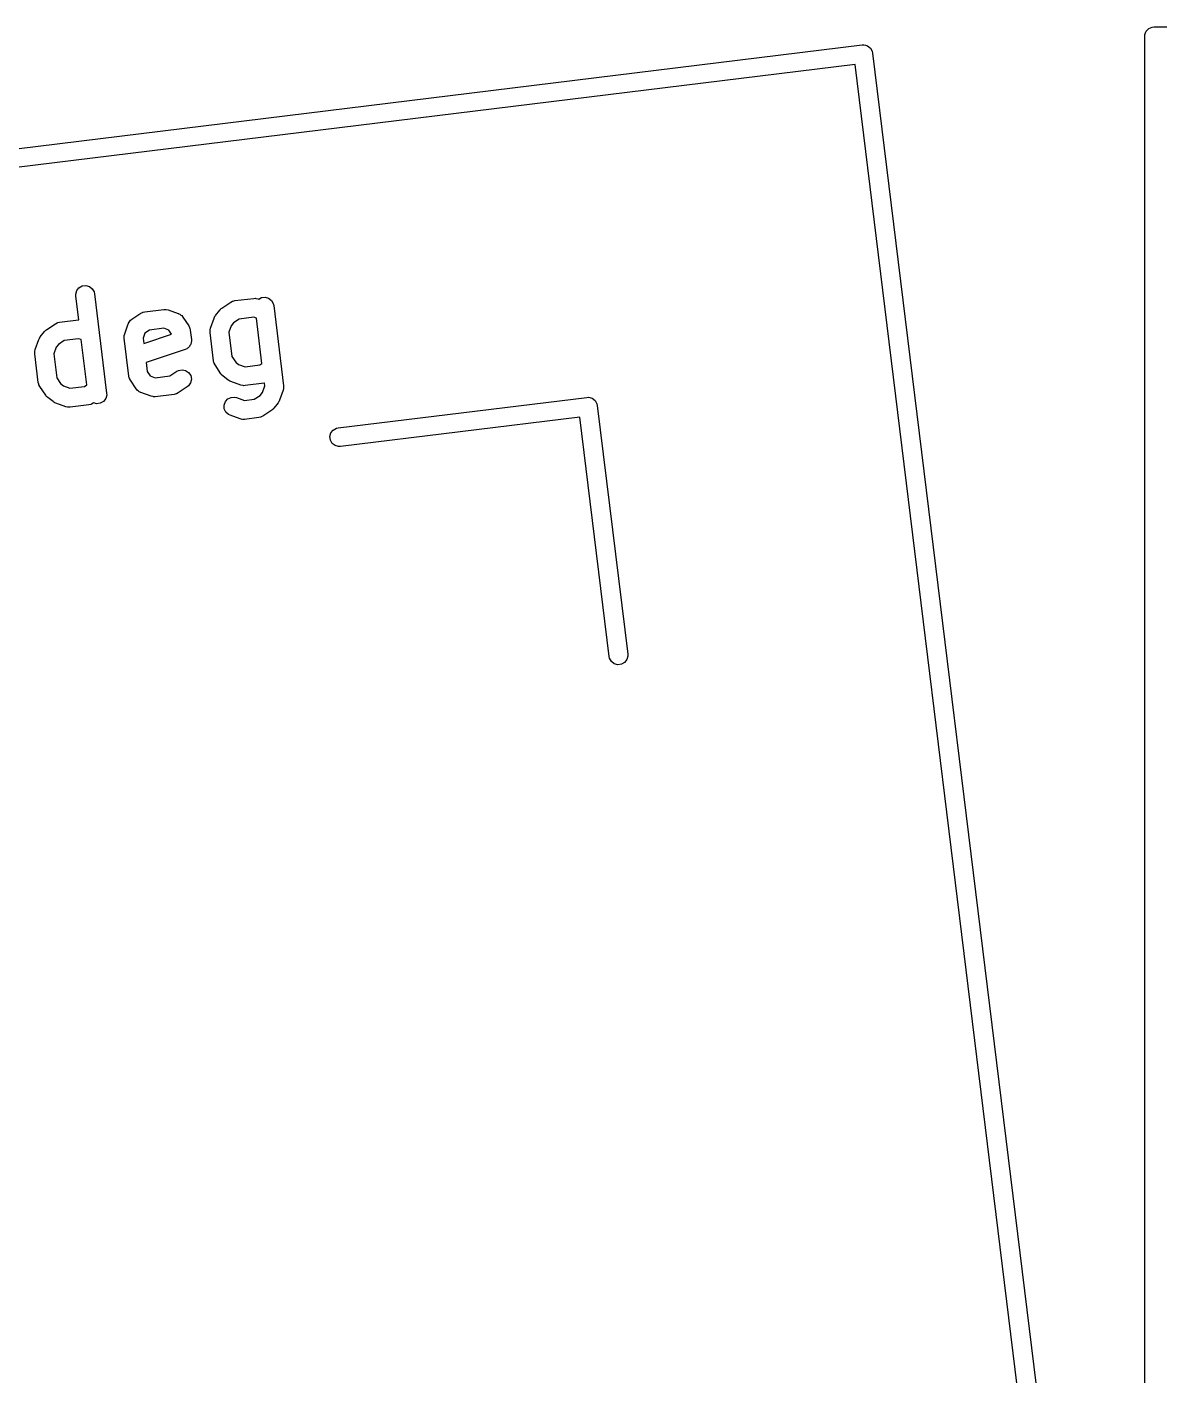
# Model space of a CAD drawing. Extents: x 13 to 301, y -107 to -13.
# Drawn here: x 190.68 to 199.72, y -91.86 to -81.1 of the extents above; entities that cross this region are included whole.
import ezdxf

# ---------------------------------------------------------------- set-up
doc = ezdxf.new("R2010")
doc.units = 0
doc.layers.add('BLACK', color=7, linetype='CONTINUOUS')

msp = doc.modelspace()

# ---------------------------------------------------------------- linework, layer by layer
at = {"layer": 'BLACK', "linetype": 'CONTINUOUS'}
for p, q in [((199.610398, -81.155735), (199.621597, -81.128699)), ((199.621597, -81.128699), (199.642289, -81.108007)), ((199.642289, -81.108007), (199.669325, -81.096808)), ((199.669325, -81.096808), (199.683957, -81.095367)), ((199.683957, -81.095367), (218.733957, -81.095367)), ((178.445203, -83.559534), (197.353205, -81.237924)), ((197.353205, -81.237924), (197.367902, -81.237571)), ((197.367902, -81.237571), (197.367903, -81.237571)), ((197.367903, -81.237571), (197.367904, -81.237571)), ((197.367904, -81.237571), (197.380761, -81.241137)), ((199.608957, -81.170367), (199.610398, -81.155735)), ((199.608957, -98.994143), (199.608957, -81.170367)), ((197.380761, -81.241137), (197.396103, -81.245392)), ((197.396103, -81.245392), (197.419162, -81.263408)), ((197.419162, -81.263408), (197.433573, -81.288877)), ((197.433573, -81.288877), (197.436786, -81.303225)), ((197.436786, -81.303225), (199.608957, -98.994143)), ((197.297044, -81.395946), (178.537924, -83.699275)), ((199.600373, -100.155066), (197.297044, -81.395946)), ((191.100038, -83.176879), (191.125508, -83.162468)), ((191.125508, -83.162468), (191.154553, -83.158902)), ((191.154553, -83.158902), (191.182753, -83.166723)), ((191.182753, -83.166723), (191.205812, -83.184739)), ((191.074201, -83.228138), (191.082022, -83.199938)), ((191.074554, -83.242836), (191.074201, -83.228138)), ((191.097926, -83.43319), (191.074554, -83.242836)), ((191.082022, -83.199938), (191.100038, -83.176879)), ((191.205812, -83.184739), (191.220223, -83.210209)), ((191.220223, -83.210209), (191.223436, -83.224556)), ((191.223436, -83.224556), (191.320931, -84.018593)), ((192.327809, -83.284553), (192.330155, -83.283226)), ((192.330155, -83.283226), (192.344503, -83.280012)), ((192.344503, -83.280012), (192.495748, -83.261441)), ((192.495748, -83.261441), (192.510446, -83.261088)), ((192.510446, -83.261088), (192.513042, -83.261808)), ((192.513042, -83.261808), (192.515734, -83.26167)), ((192.515734, -83.26167), (192.530004, -83.265212)), ((192.530004, -83.265212), (192.535914, -83.267312)), ((192.535914, -83.267312), (192.557023, -83.255369)), ((192.557023, -83.255369), (192.586069, -83.251803)), ((192.586069, -83.251803), (192.614269, -83.259624)), ((192.614269, -83.259624), (192.637328, -83.27764)), ((192.637328, -83.27764), (192.651739, -83.303109)), ((191.522783, -83.427264), (191.593763, -83.380169)), ((191.593763, -83.380169), (191.606752, -83.37328)), ((191.606752, -83.37328), (191.609395, -83.372763)), ((191.609395, -83.372763), (191.611741, -83.371436)), ((191.611741, -83.371436), (191.626089, -83.368222)), ((191.626089, -83.368222), (191.777334, -83.349651)), ((191.777334, -83.349651), (191.792032, -83.349298)), ((191.792032, -83.349298), (191.794628, -83.350018)), ((191.794628, -83.350018), (191.79732, -83.34988)), ((191.79732, -83.34988), (191.81159, -83.353422)), ((191.81159, -83.353422), (191.891854, -83.381948)), ((191.891854, -83.381948), (191.89447, -83.383178)), ((191.89447, -83.383178), (191.895663, -83.38342)), ((191.895663, -83.38342), (191.897241, -83.384481)), ((191.897241, -83.384481), (191.905159, -83.388206)), ((191.905159, -83.388206), (191.912139, -83.394505)), ((192.190393, -83.397828), (192.223562, -83.355374)), ((192.223562, -83.355374), (192.228698, -83.349984)), ((192.228698, -83.349984), (192.229802, -83.348345)), ((192.229802, -83.348345), (192.231863, -83.346664)), ((192.231863, -83.346664), (192.233706, -83.344731)), ((192.233706, -83.344731), (192.235432, -83.343754)), ((192.235432, -83.343754), (192.241197, -83.339054)), ((192.241197, -83.339054), (192.312177, -83.291959)), ((192.312177, -83.291959), (192.325166, -83.28507)), ((192.325166, -83.28507), (192.327809, -83.284553)), ((192.651739, -83.303109), (192.654952, -83.317457)), ((192.654952, -83.317457), (192.733877, -83.960249)), ((190.842179, -83.510833), (190.913158, -83.463736)), ((190.913158, -83.463736), (190.926147, -83.456847)), ((190.926147, -83.456847), (190.928791, -83.456329)), ((190.928791, -83.456329), (190.931138, -83.455002)), ((190.931138, -83.455002), (190.945485, -83.451789)), ((190.945485, -83.451789), (191.096731, -83.433219)), ((191.096731, -83.433219), (191.097926, -83.43319)), ((191.465053, -83.544909), (191.493579, -83.464644)), ((191.493579, -83.464644), (191.494809, -83.462027)), ((191.494809, -83.462027), (191.495051, -83.460834)), ((191.495051, -83.460834), (191.496114, -83.459253)), ((191.496114, -83.459253), (191.499837, -83.451339)), ((191.499837, -83.451339), (191.506138, -83.444356)), ((191.506138, -83.444356), (191.511388, -83.436555)), ((191.511388, -83.436555), (191.518167, -83.431027)), ((191.518167, -83.431027), (191.519443, -83.429614)), ((191.519443, -83.429614), (191.520541, -83.429091)), ((191.520541, -83.429091), (191.522783, -83.427264)), ((191.912139, -83.394505), (191.919943, -83.399756)), ((191.919943, -83.399756), (191.925469, -83.406535)), ((191.925469, -83.406535), (191.926884, -83.407812)), ((191.926884, -83.407812), (191.927407, -83.408912)), ((191.927407, -83.408912), (191.929233, -83.411152)), ((191.929233, -83.411152), (191.97633, -83.482132)), ((191.97633, -83.482132), (191.983219, -83.495121)), ((191.983219, -83.495121), (191.983735, -83.497763)), ((191.983735, -83.497763), (191.985064, -83.500111)), ((192.146756, -83.513422), (192.150298, -83.499152)), ((192.150298, -83.499152), (192.178824, -83.418888)), ((192.178824, -83.418888), (192.181991, -83.412152)), ((192.181991, -83.412152), (192.182521, -83.410245)), ((192.182521, -83.410245), (192.183947, -83.407994)), ((192.183947, -83.407994), (192.185082, -83.405583)), ((192.185082, -83.405583), (192.186408, -83.404113)), ((192.186408, -83.404113), (192.190393, -83.397828)), ((192.316088, -83.480587), (192.297566, -83.532701)), ((192.33427, -83.457314), (192.316088, -83.480587)), ((192.380356, -83.426736), (192.33427, -83.457314)), ((192.496454, -83.41248), (192.380356, -83.426736)), ((192.516361, -83.419555), (192.496454, -83.41248)), ((192.560775, -83.781276), (192.516361, -83.419555)), ((190.751281, -83.67093), (190.779807, -83.590666)), ((190.779807, -83.590666), (190.782974, -83.58393)), ((190.782974, -83.58393), (190.783504, -83.582023)), ((190.783504, -83.582023), (190.78493, -83.579772)), ((190.78493, -83.579772), (190.786065, -83.577361)), ((190.786065, -83.577361), (190.787391, -83.575891)), ((190.787391, -83.575891), (190.791376, -83.569606)), ((190.791376, -83.569606), (190.824545, -83.527152)), ((190.824545, -83.527152), (190.82968, -83.521763)), ((190.82968, -83.521763), (190.830784, -83.520124)), ((190.830784, -83.520124), (190.832845, -83.518442)), ((190.832845, -83.518442), (190.834689, -83.516509)), ((190.834689, -83.516509), (190.836415, -83.515531)), ((190.836415, -83.515531), (190.842179, -83.510833)), ((190.981338, -83.598513), (190.935254, -83.629091)), ((191.097436, -83.584258), (190.981338, -83.598513)), ((191.117343, -83.591333), (191.097436, -83.584258)), ((191.161757, -83.953054), (191.117343, -83.591333)), ((191.460929, -83.564467), (191.461649, -83.56187)), ((191.461282, -83.579165), (191.460929, -83.564467)), ((191.498423, -83.881656), (191.461282, -83.579165)), ((191.461511, -83.559179), (191.465053, -83.544909)), ((191.461649, -83.56187), (191.461511, -83.559179)), ((191.626547, -83.538431), (191.612321, -83.578458)), ((191.612321, -83.578458), (191.617585, -83.621326)), ((191.617585, -83.621326), (191.839866, -83.54777)), ((191.661942, -83.514946), (191.626547, -83.538431)), ((191.77804, -83.50069), (191.661942, -83.514946)), ((191.818067, -83.514916), (191.77804, -83.50069)), ((191.839866, -83.54777), (191.818067, -83.514916)), ((191.985064, -83.500111), (191.988277, -83.514458)), ((191.988277, -83.514458), (191.997562, -83.590081)), ((191.997915, -83.60478), (191.99595, -83.611862)), ((191.997562, -83.590081), (191.997915, -83.60478)), ((192.146174, -83.51871), (192.146894, -83.516113)), ((192.146527, -83.533408), (192.146174, -83.51871)), ((192.174383, -83.760276), (192.146527, -83.533408)), ((192.146894, -83.516113), (192.146756, -83.513422)), ((192.297566, -83.532701), (192.321107, -83.724423)), ((190.747157, -83.690488), (190.747877, -83.687891)), ((190.74751, -83.705186), (190.747157, -83.690488)), ((190.775366, -83.932054), (190.74751, -83.705186)), ((190.747739, -83.6852), (190.751281, -83.67093)), ((190.747877, -83.687891), (190.747739, -83.6852)), ((190.917071, -83.652365), (190.898549, -83.704479)), ((190.898549, -83.704479), (190.92209, -83.8962)), ((190.935254, -83.629091), (190.917071, -83.652365)), ((191.946607, -83.670449), (191.636227, -83.773157)), ((191.946608, -83.670449), (191.946607, -83.670449)), ((191.946683, -83.670424), (191.946608, -83.670448)), ((191.946608, -83.670448), (191.946608, -83.670449)), ((191.960121, -83.664459), (191.946683, -83.670424)), ((191.965683, -83.659656), (191.960121, -83.664459)), ((191.972078, -83.656038), (191.965683, -83.659656)), ((191.976648, -83.650187), (191.972078, -83.656038)), ((191.98227, -83.645334), (191.976648, -83.650187)), ((191.98557, -83.638768), (191.98227, -83.645334)), ((191.990094, -83.632979), (191.98557, -83.638768)), ((191.992078, -83.625823), (191.990094, -83.632979)), ((191.995414, -83.619189), (191.992078, -83.625823)), ((191.99595, -83.611862), (191.995414, -83.619189)), ((191.636227, -83.773157), (191.645147, -83.845802)), ((192.177597, -83.774624), (192.174383, -83.760276)), ((192.178923, -83.776968), (192.177597, -83.774624)), ((192.179441, -83.779614), (192.178923, -83.776968)), ((192.18633, -83.792602), (192.179441, -83.779614)), ((192.233427, -83.863583), (192.18633, -83.792602)), ((192.321107, -83.724423), (192.351684, -83.770506)), ((192.351684, -83.770506), (192.374959, -83.78869)), ((192.374959, -83.78869), (192.427073, -83.807212)), ((192.427073, -83.807212), (192.543172, -83.792956)), ((192.543172, -83.792956), (192.560775, -83.781276)), ((190.92209, -83.8962), (190.952667, -83.942285)), ((191.501637, -83.896003), (191.498423, -83.881656)), ((191.502963, -83.898347), (191.501637, -83.896003)), ((191.503481, -83.900993), (191.502963, -83.898347)), ((191.51037, -83.913981), (191.503481, -83.900993)), ((191.557467, -83.984962), (191.51037, -83.913981)), ((191.645147, -83.845802), (191.668632, -83.881196)), ((191.668632, -83.881196), (191.708659, -83.895422)), ((191.708659, -83.895422), (191.824757, -83.881166)), ((191.824757, -83.881166), (191.880985, -83.84386)), ((191.880985, -83.84386), (191.893974, -83.836971)), ((191.893974, -83.836971), (191.922694, -83.831355)), ((191.922694, -83.831355), (191.951376, -83.837156)), ((191.951376, -83.837156), (191.975655, -83.853493)), ((191.975655, -83.853493), (191.991834, -83.877877)), ((191.99745, -83.906597), (191.991649, -83.935279)), ((191.991834, -83.877877), (191.99745, -83.906597)), ((192.238127, -83.869348), (192.233427, -83.863583)), ((192.239103, -83.871073), (192.238127, -83.869348)), ((192.241033, -83.872912), (192.239103, -83.871073)), ((192.242717, -83.874978), (192.241033, -83.872912)), ((192.244359, -83.876083), (192.242717, -83.874978)), ((192.249746, -83.881217), (192.244359, -83.876083)), ((192.2922, -83.914386), (192.249746, -83.881217)), ((192.298485, -83.91837), (192.2922, -83.914386)), ((192.299955, -83.919697), (192.298485, -83.91837)), ((192.302366, -83.920831), (192.299955, -83.919697)), ((192.304617, -83.922258), (192.302366, -83.920831)), ((192.306523, -83.922786), (192.304617, -83.922258)), ((192.313259, -83.925955), (192.306523, -83.922786)), ((192.393524, -83.954481), (192.313259, -83.925955)), ((190.77858, -83.946402), (190.775366, -83.932054)), ((190.779905, -83.948744), (190.77858, -83.946402)), ((190.780423, -83.951391), (190.779905, -83.948744)), ((190.787312, -83.96438), (190.780423, -83.951391)), ((190.834408, -84.03536), (190.787312, -83.96438)), ((190.839109, -84.041126), (190.834408, -84.03536)), ((190.952667, -83.942285), (190.97594, -83.960467)), ((190.97594, -83.960467), (191.028055, -83.978989)), ((191.028055, -83.978989), (191.144154, -83.964734)), ((191.144154, -83.964734), (191.161757, -83.953054)), ((191.321284, -84.033291), (191.313463, -84.061491)), ((191.320931, -84.018593), (191.321284, -84.033291)), ((191.559293, -83.987202), (191.557467, -83.984962)), ((191.559816, -83.988301), (191.559293, -83.987202)), ((191.561228, -83.989575), (191.559816, -83.988301)), ((191.566757, -83.996357), (191.561228, -83.989575)), ((191.57456, -84.001607), (191.566757, -83.996357)), ((191.581541, -84.007907), (191.57456, -84.001607)), ((191.58946, -84.011632), (191.581541, -84.007907)), ((191.591037, -84.012693), (191.58946, -84.011632)), ((191.592227, -84.012933), (191.591037, -84.012693)), ((191.594845, -84.014165), (191.592227, -84.012933)), ((191.67511, -84.042691), (191.594845, -84.014165)), ((191.860612, -84.027891), (191.709366, -84.046462)), ((191.874959, -84.024677), (191.860612, -84.027891)), ((191.877301, -84.023351), (191.874959, -84.024677)), ((191.879948, -84.022834), (191.877301, -84.023351)), ((191.892937, -84.015945), (191.879948, -84.022834)), ((191.963917, -83.968849), (191.892937, -84.015945)), ((191.975312, -83.959558), (191.963917, -83.968849)), ((191.991649, -83.935279), (191.975312, -83.959558)), ((192.407794, -83.958023), (192.393524, -83.954481)), ((192.410485, -83.957884), (192.407794, -83.958023)), ((192.413082, -83.958605), (192.410485, -83.957884)), ((192.42778, -83.958252), (192.413082, -83.958605)), ((192.579026, -83.939681), (192.42778, -83.958252)), ((192.500047, -84.06692), (192.546131, -84.036343)), ((192.546131, -84.036343), (192.564315, -84.013069)), ((192.564315, -84.013069), (192.582837, -83.960955)), ((192.580192, -83.939419), (192.579026, -83.939681)), ((192.582837, -83.960955), (192.580192, -83.939419)), ((192.730106, -83.994505), (192.70158, -84.07477)), ((192.733648, -83.980235), (192.730106, -83.994505)), ((192.73423, -83.974947), (192.733509, -83.977543)), ((192.733509, -83.977543), (192.733648, -83.980235)), ((192.733877, -83.960249), (192.73423, -83.974947)), ((190.840086, -84.042852), (190.839109, -84.041126)), ((190.842017, -84.044692), (190.840086, -84.042852)), ((190.843699, -84.046755), (190.842017, -84.044692)), ((190.84534, -84.047859), (190.843699, -84.046755)), ((190.850729, -84.052995), (190.84534, -84.047859)), ((190.893183, -84.086163), (190.850729, -84.052995)), ((190.899466, -84.090147), (190.893183, -84.086163)), ((190.900937, -84.091474), (190.899466, -84.090147)), ((190.903347, -84.092608), (190.900937, -84.091474)), ((190.9056, -84.094036), (190.903347, -84.092608)), ((190.907509, -84.094565), (190.9056, -84.094036)), ((190.914241, -84.097732), (190.907509, -84.094565)), ((190.994506, -84.126258), (190.914241, -84.097732)), ((191.008776, -84.1298), (190.994506, -84.126258)), ((191.011466, -84.129661), (191.008776, -84.1298)), ((191.014063, -84.130382), (191.011466, -84.129661)), ((191.028762, -84.130029), (191.014063, -84.130382)), ((191.180008, -84.111459), (191.028762, -84.130029)), ((191.194355, -84.108246), (191.180008, -84.111459)), ((191.196701, -84.106918), (191.194355, -84.108246)), ((191.199346, -84.106401), (191.196701, -84.106918)), ((191.212335, -84.099512), (191.199346, -84.106401)), ((191.21756, -84.096045), (191.212335, -84.099512)), ((191.240932, -84.102527), (191.21756, -84.096045)), ((191.269977, -84.098961), (191.240932, -84.102527)), ((191.295447, -84.08455), (191.269977, -84.098961)), ((191.313463, -84.061491), (191.295447, -84.08455)), ((191.68938, -84.046233), (191.67511, -84.042691)), ((191.692071, -84.046094), (191.68938, -84.046233)), ((191.694668, -84.046815), (191.692071, -84.046094)), ((191.709366, -84.046462), (191.694668, -84.046815)), ((192.25885, -84.11376), (192.26865, -84.086186)), ((192.260349, -84.142985), (192.25885, -84.11376)), ((192.272917, -84.169412), (192.260349, -84.142985)), ((192.26865, -84.086186), (192.288256, -84.064461)), ((192.288256, -84.064461), (192.314683, -84.051893)), ((192.314683, -84.051893), (192.343908, -84.050394)), ((192.343908, -84.050394), (192.358178, -84.053936)), ((192.358178, -84.053936), (192.42176, -84.076533)), ((192.42176, -84.076533), (192.500047, -84.06692)), ((192.651705, -84.143672), (192.650602, -84.145312)), ((192.656842, -84.138283), (192.651705, -84.143672)), ((192.690011, -84.095829), (192.656842, -84.138283)), ((192.693995, -84.089543), (192.690011, -84.095829)), ((192.695322, -84.088074), (192.693995, -84.089543)), ((192.696456, -84.085662), (192.695322, -84.088074)), ((192.697883, -84.083412), (192.696456, -84.085662)), ((192.698411, -84.081505), (192.697883, -84.083412)), ((192.70158, -84.07477), (192.698411, -84.081505)), ((193.169654, -84.295561), (195.154747, -84.051823)), ((195.154747, -84.051823), (195.169444, -84.05147)), ((195.169444, -84.05147), (195.169445, -84.05147)), ((195.169445, -84.05147), (195.169446, -84.05147)), ((195.169446, -84.05147), (195.197645, -84.059291)), ((195.197645, -84.059291), (195.220705, -84.077307)), ((195.220705, -84.077307), (195.235115, -84.102776)), ((195.235115, -84.102776), (195.235115, -84.102777)), ((195.235115, -84.102777), (195.238328, -84.117124)), ((195.238328, -84.117124), (195.482066, -86.102216)), ((192.294642, -84.189018), (192.272917, -84.169412)), ((192.307946, -84.195276), (192.294642, -84.189018)), ((192.388211, -84.223802), (192.307946, -84.195276)), ((192.402481, -84.227344), (192.388211, -84.223802)), ((192.405172, -84.227205), (192.402481, -84.227344)), ((192.407769, -84.227926), (192.405172, -84.227205)), ((192.422467, -84.227573), (192.407769, -84.227926)), ((192.535901, -84.213645), (192.422467, -84.227573)), ((192.550249, -84.210431), (192.535901, -84.213645)), ((192.552591, -84.209105), (192.550249, -84.210431)), ((192.555238, -84.208588), (192.552591, -84.209105)), ((192.568227, -84.201699), (192.555238, -84.208588)), ((192.639207, -84.154603), (192.568227, -84.201699)), ((192.644971, -84.149902), (192.639207, -84.154603)), ((192.646698, -84.148926), (192.644971, -84.149902)), ((192.64854, -84.146992), (192.646698, -84.148926)), ((192.650602, -84.145312), (192.64854, -84.146992)), ((195.098586, -84.209845), (193.187934, -84.444443)), ((195.333184, -86.120497), (195.098586, -84.209845)), ((193.104, -84.364444), (193.111821, -84.336244)), ((193.111821, -84.336244), (193.129837, -84.313185)), ((193.129837, -84.313185), (193.155307, -84.298774)), ((193.155307, -84.298774), (193.169654, -84.295561)), ((193.107566, -84.393489), (193.104, -84.364444)), ((193.121977, -84.418959), (193.107566, -84.393489)), ((193.145036, -84.436975), (193.121977, -84.418959)), ((193.173236, -84.444796), (193.145036, -84.436975)), ((193.187934, -84.444443), (193.173236, -84.444796)), ((195.336398, -86.134844), (195.333184, -86.120497)), ((195.350808, -86.160314), (195.336398, -86.134844)), ((195.373867, -86.17833), (195.350808, -86.160314)), ((195.402067, -86.18615), (195.373867, -86.17833)), ((195.431113, -86.182584), (195.402067, -86.18615)), ((195.456582, -86.168174), (195.431113, -86.182584)), ((195.474598, -86.145114), (195.456582, -86.168174)), ((195.482419, -86.116915), (195.474598, -86.145114)), ((195.482066, -86.102216), (195.482419, -86.116915))]:
    msp.add_line(p, q, dxfattribs=at)

doc.saveas('drawing.dxf')
